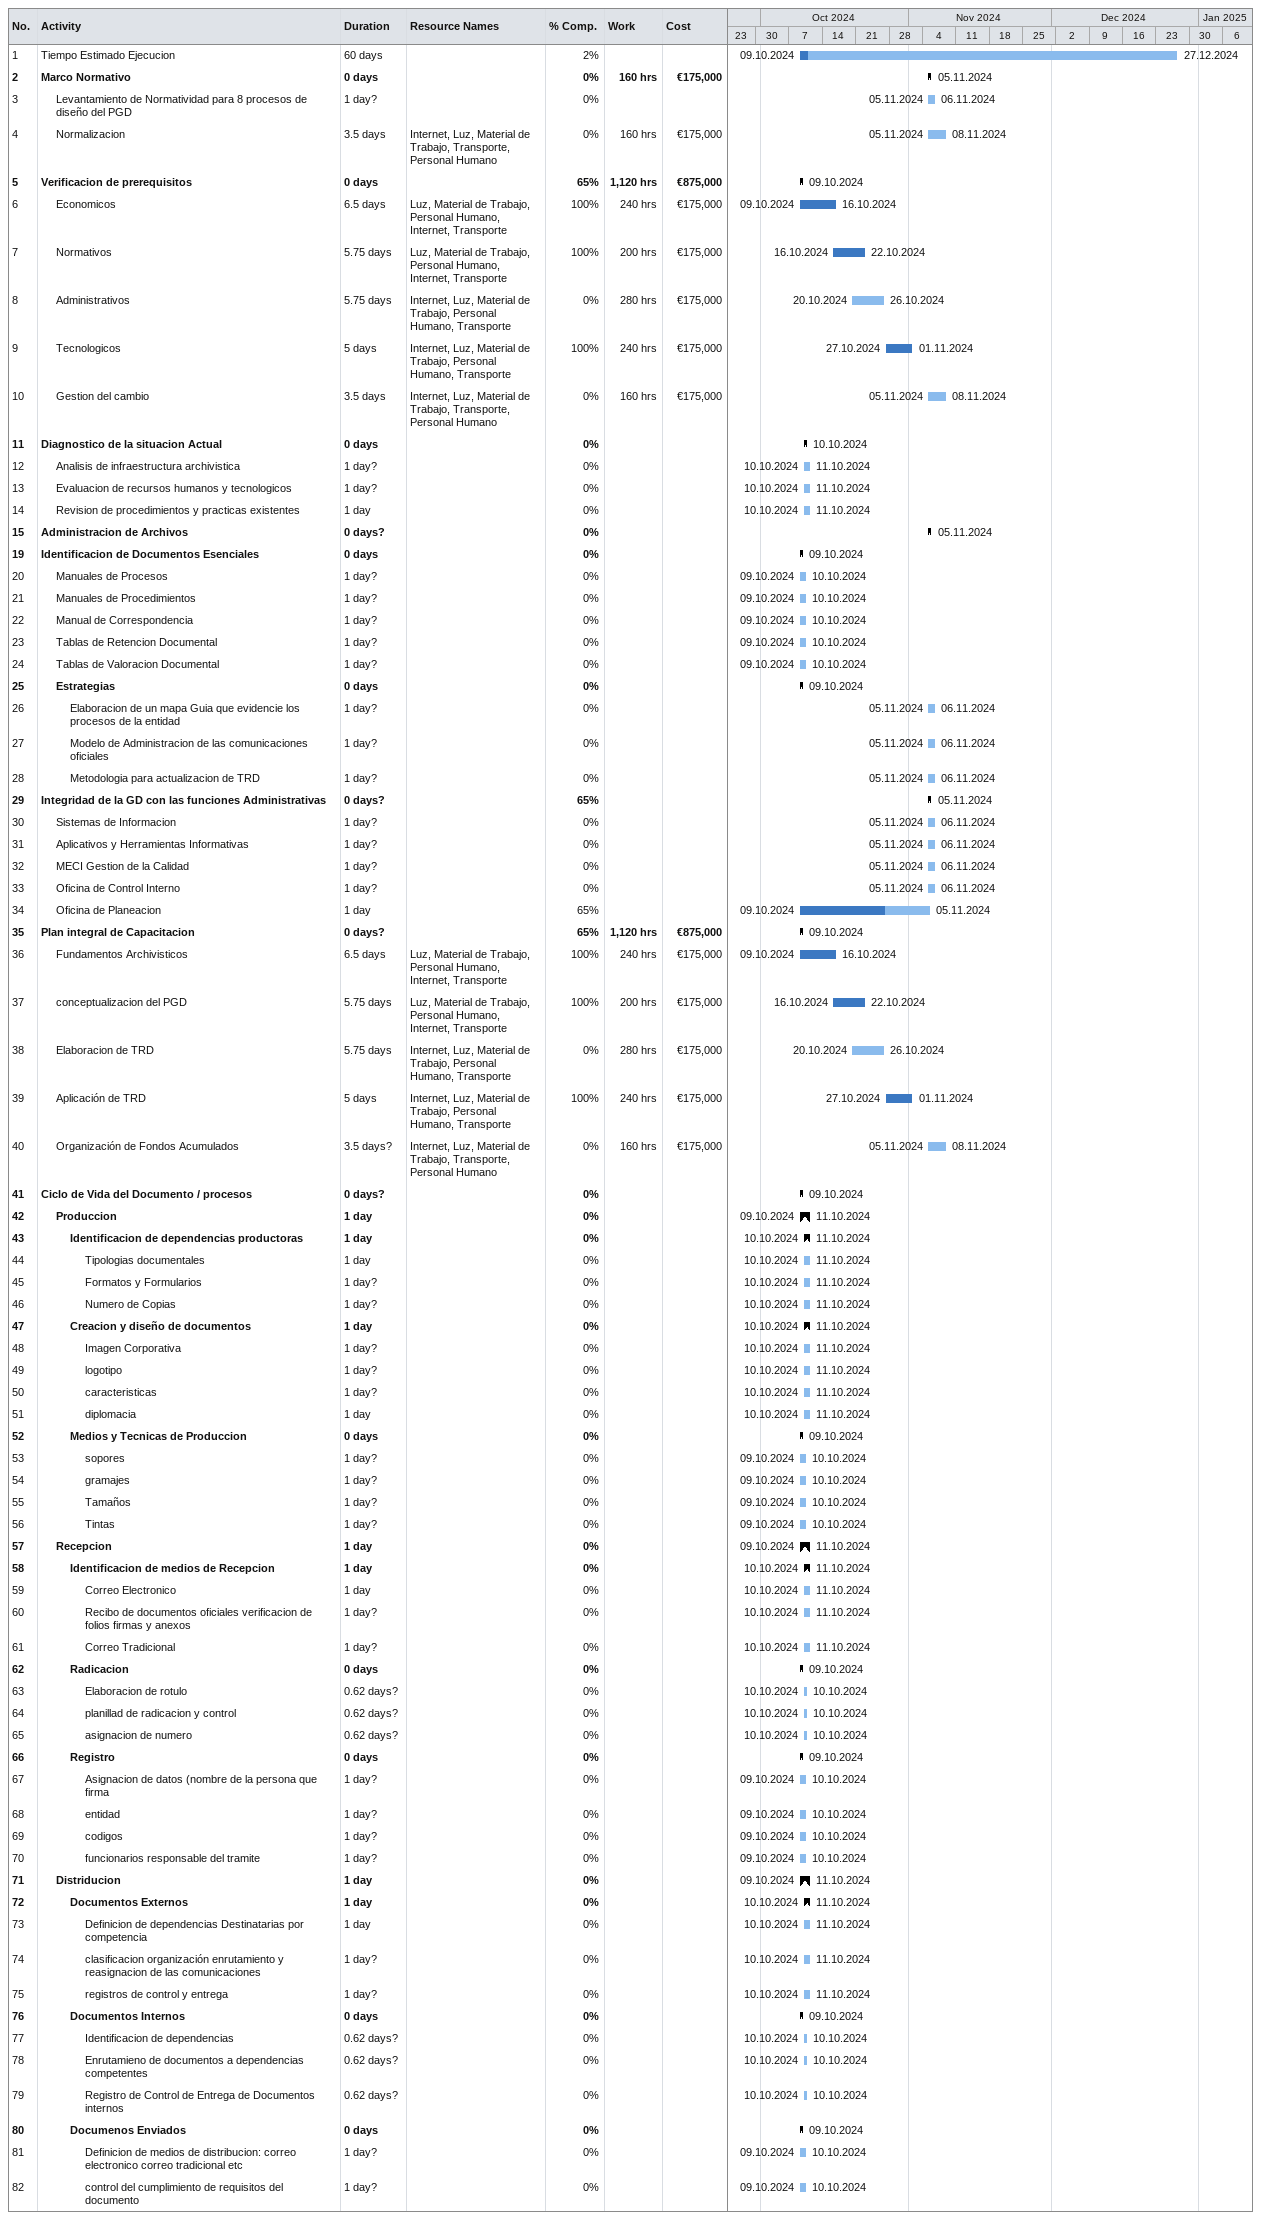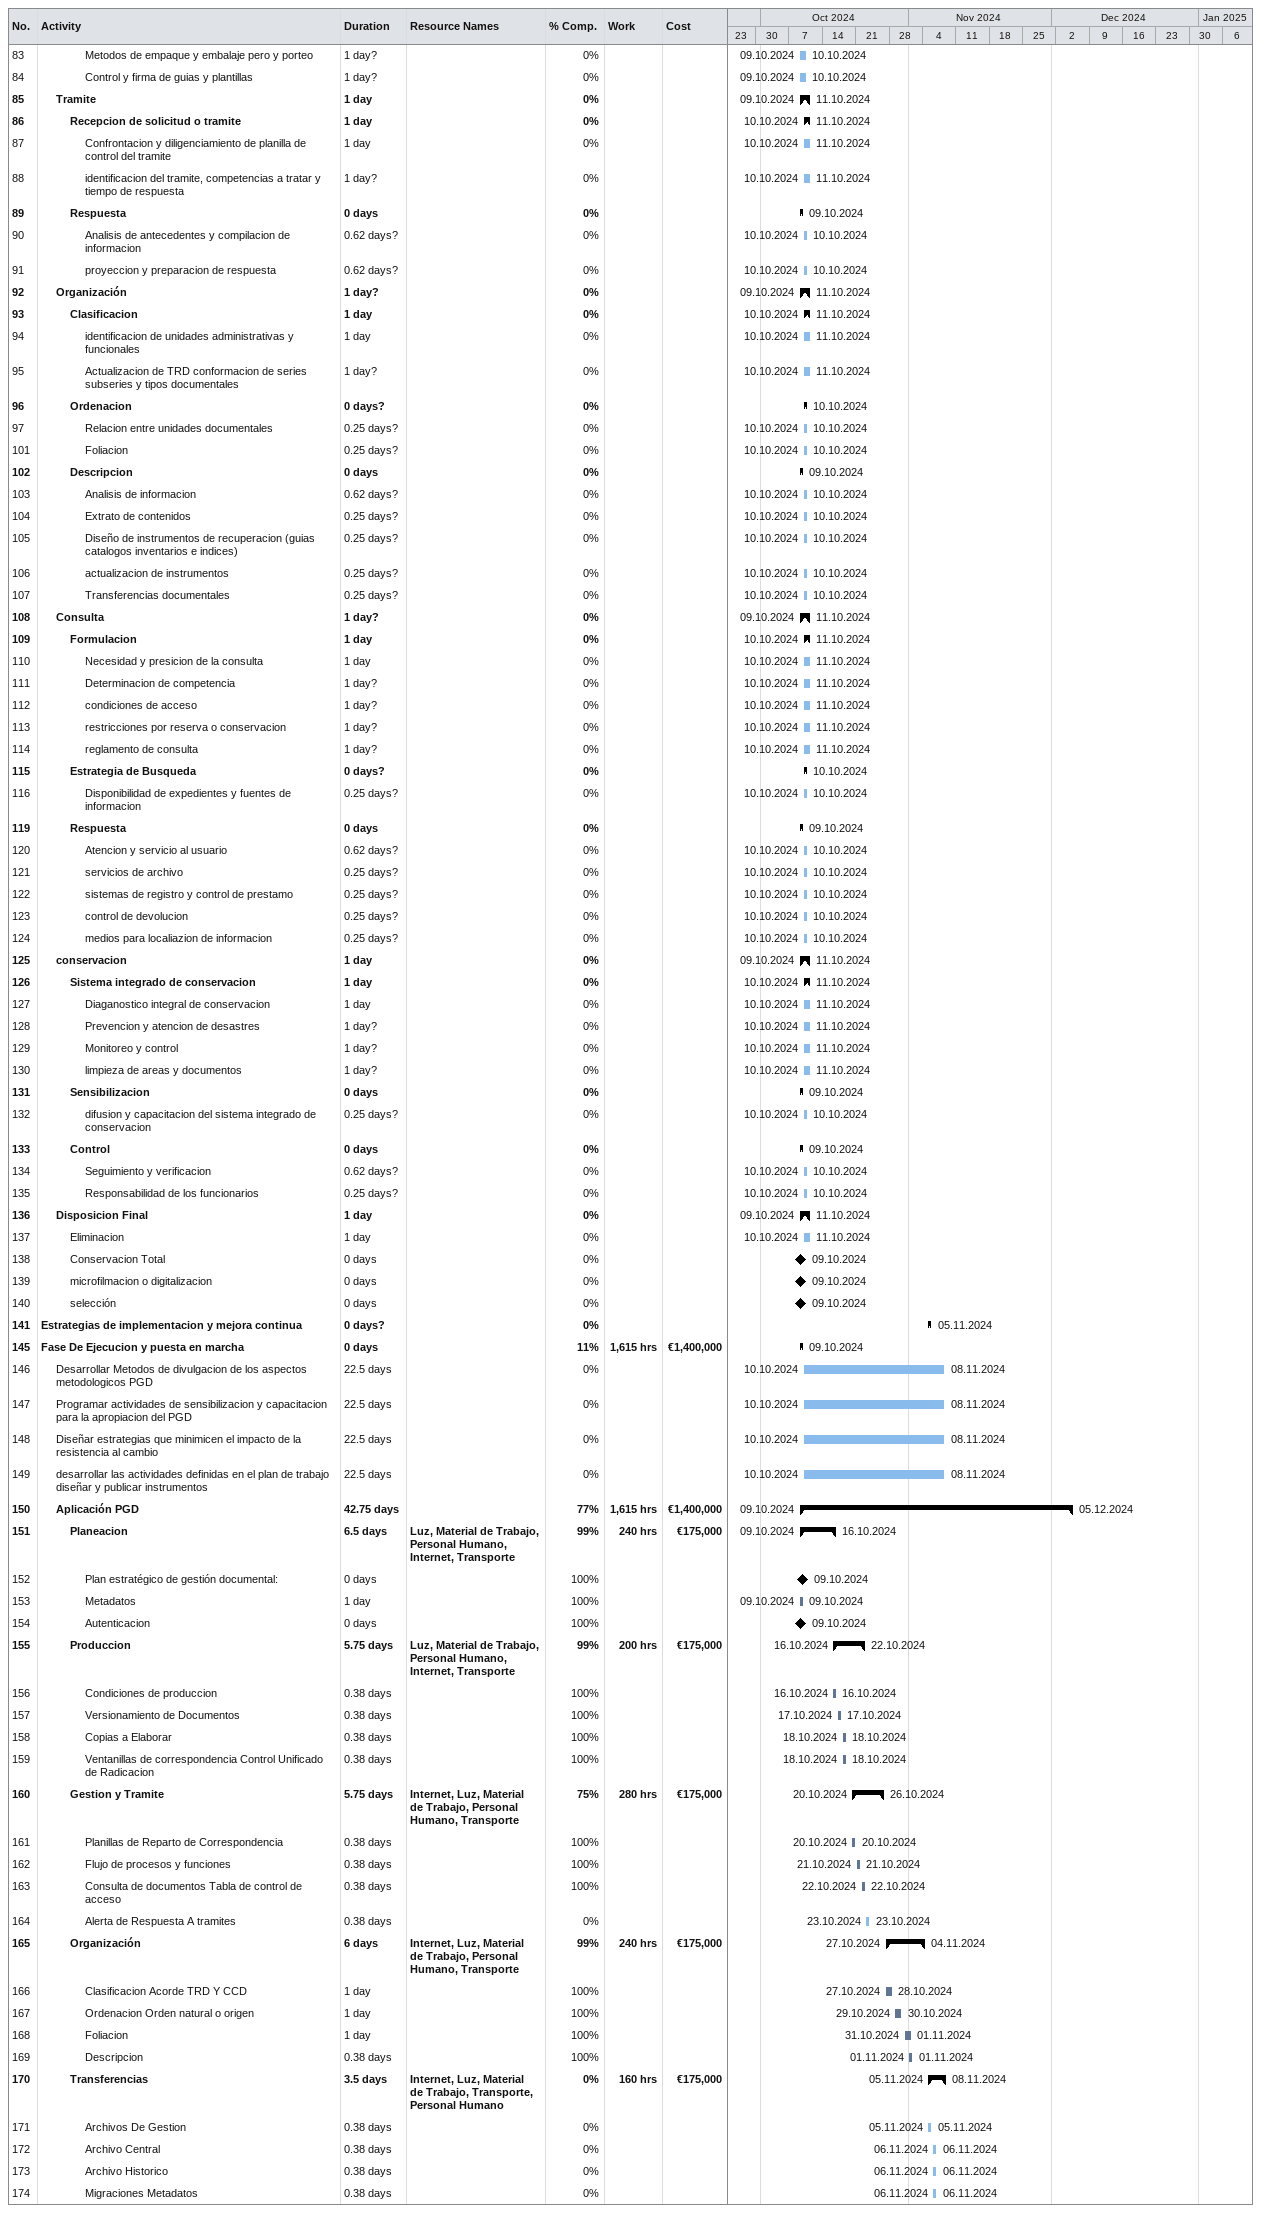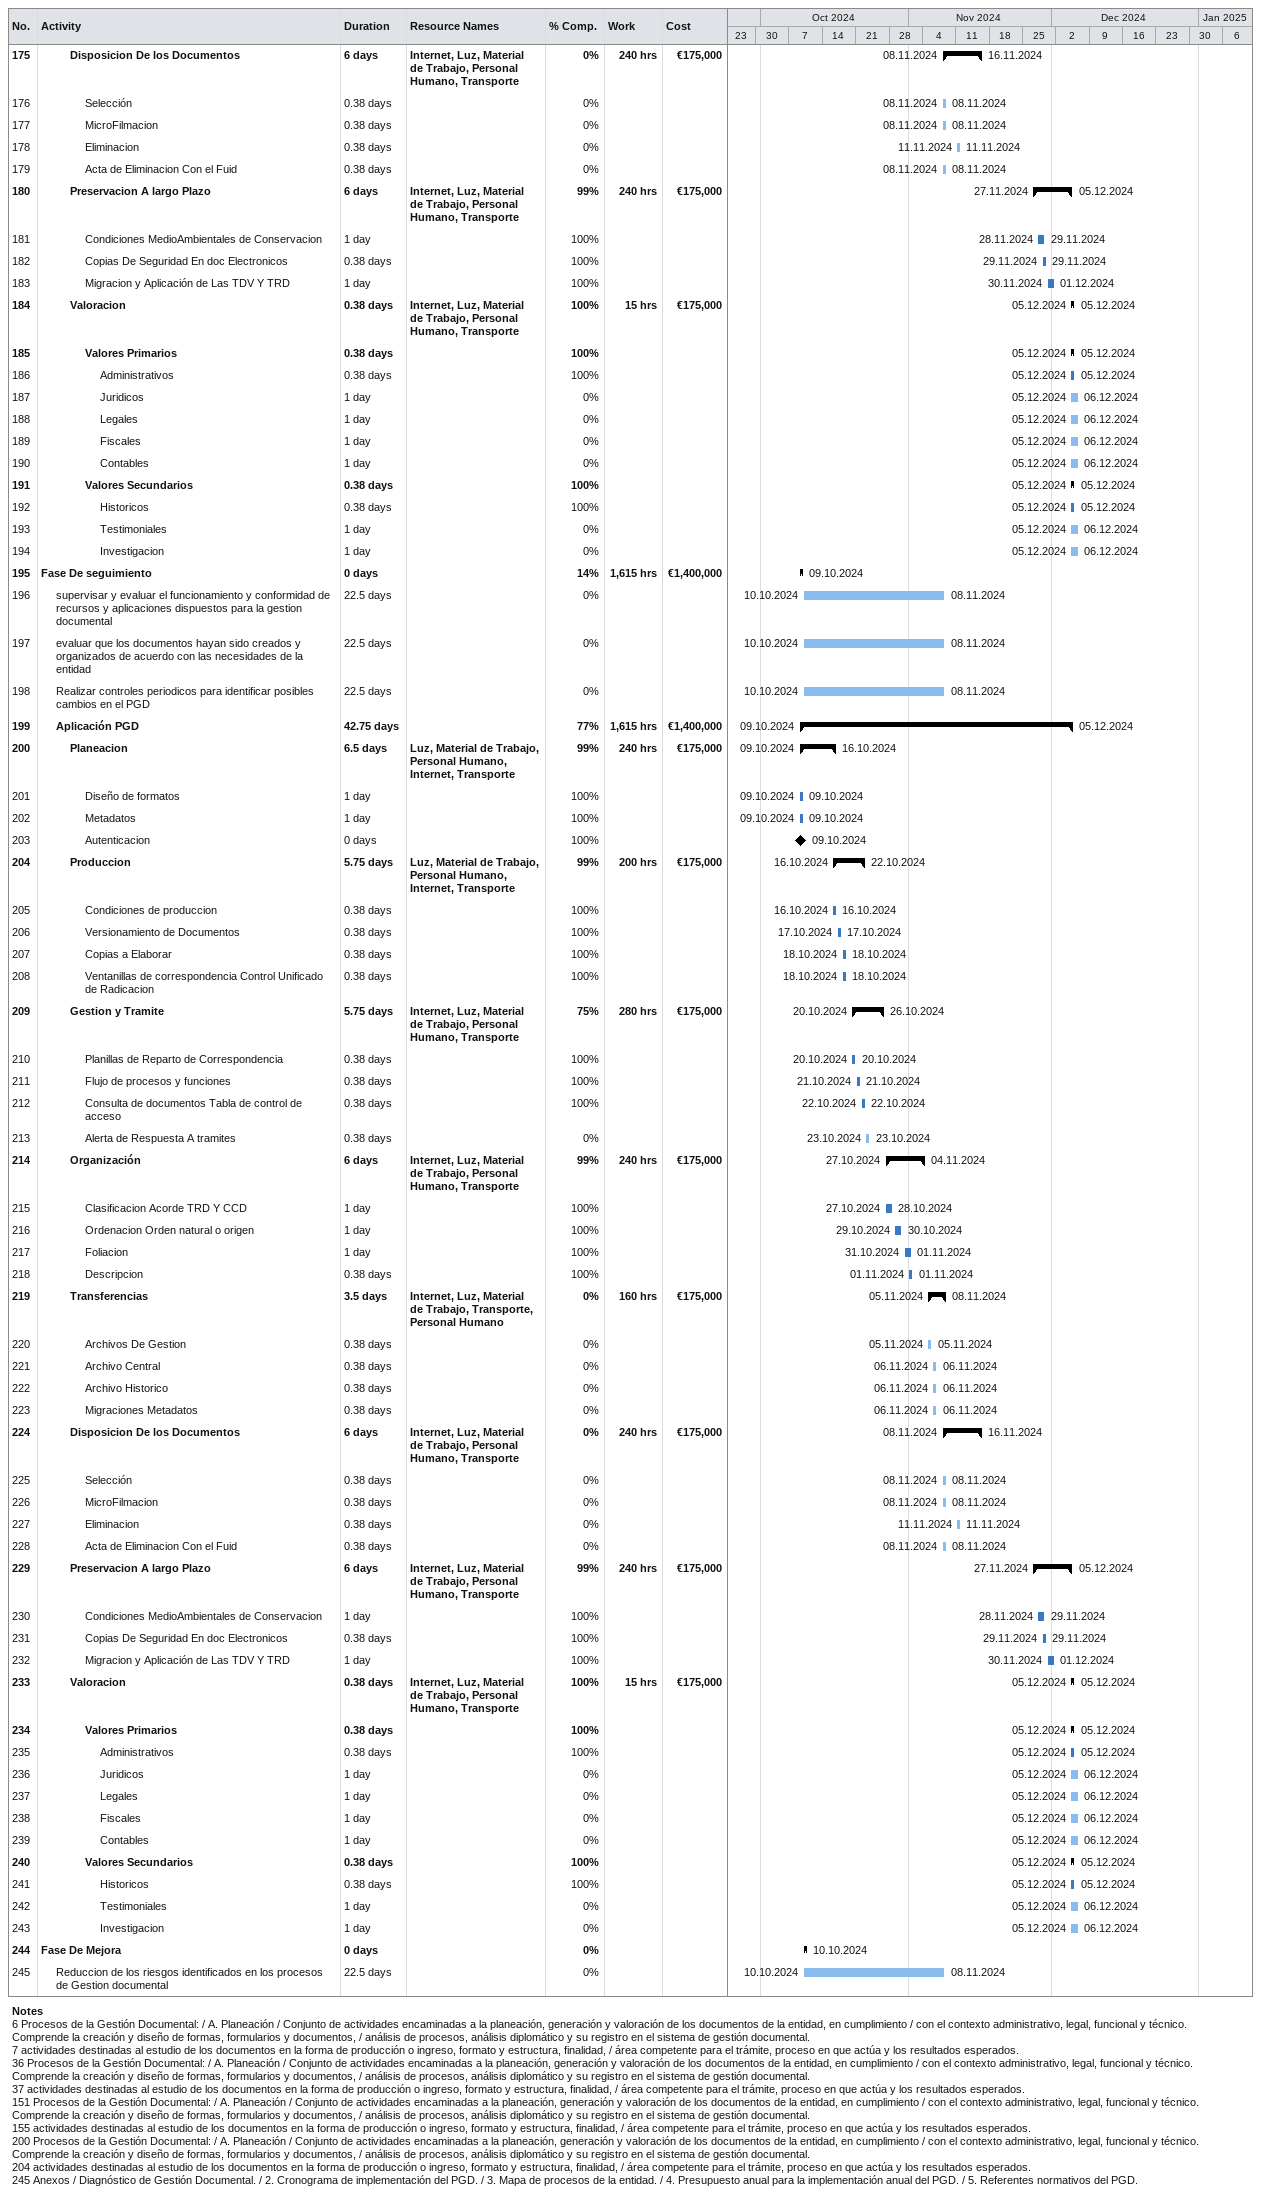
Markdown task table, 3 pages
| ID | Level | Task | Duration | Start | Finish | Resources | % complete | Work (h) | Cost (€) |
|---|---|---|---|---|---|---|---|---|---|
| 1 | 1 | Tiempo Estimado Ejecucion | 60d | 2024-10-09 | 2024-12-27 |  | 2 |  |  |
| 2 | 1 | **Marco Normativo** | 0d | 2024-11-05 | 2024-11-05 |  | 0 | 160 | 175000 |
| 3 | 2 | Levantamiento de Normatividad para 8 procesos de diseño del PGD | 1d? | 2024-11-05 | 2024-11-06 |  | 0 |  |  |
| 4 | 2 | Normalizacion | 3.5d | 2024-11-05 | 2024-11-08 | Internet, Luz, Material de Trabajo, Transporte, Personal Humano | 0 | 160 | 175000 |
| 5 | 1 | **Verificacion de prerequisitos** | 0d | 2024-10-09 | 2024-10-09 |  | 65 | 1120 | 875000 |
| 6 | 2 | Economicos | 6.5d | 2024-10-09 | 2024-10-16 | Luz, Material de Trabajo, Personal Humano, Internet, Transporte | 100 | 240 | 175000 |
| 7 | 2 | Normativos | 5.75d | 2024-10-16 | 2024-10-22 | Luz, Material de Trabajo, Personal Humano, Internet, Transporte | 100 | 200 | 175000 |
| 8 | 2 | Administrativos | 5.75d | 2024-10-20 | 2024-10-26 | Internet, Luz, Material de Trabajo, Personal Humano, Transporte | 0 | 280 | 175000 |
| 9 | 2 | Tecnologicos | 5d | 2024-10-27 | 2024-11-01 | Internet, Luz, Material de Trabajo, Personal Humano, Transporte | 100 | 240 | 175000 |
| 10 | 2 | Gestion del cambio | 3.5d | 2024-11-05 | 2024-11-08 | Internet, Luz, Material de Trabajo, Transporte, Personal Humano | 0 | 160 | 175000 |
| 11 | 1 | **Diagnostico de la situacion Actual** | 0d | 2024-10-10 | 2024-10-10 |  | 0 |  |  |
| 12 | 2 | Analisis de infraestructura archivistica | 1d? | 2024-10-10 | 2024-10-11 |  | 0 |  |  |
| 13 | 2 | Evaluacion de recursos humanos y tecnologicos | 1d? | 2024-10-10 | 2024-10-11 |  | 0 |  |  |
| 14 | 2 | Revision de procedimientos y practicas existentes | 1d | 2024-10-10 | 2024-10-11 |  | 0 |  |  |
| 15 | 1 | **Administracion de Archivos** | 0d? | 2024-11-05 | 2024-11-05 |  | 0 |  |  |
| 19 | 1 | **Identificacion de Documentos Esenciales** | 0d | 2024-10-09 | 2024-10-09 |  | 0 |  |  |
| 20 | 2 | Manuales de Procesos | 1d? | 2024-10-09 | 2024-10-10 |  | 0 |  |  |
| 21 | 2 | Manuales de Procedimientos | 1d? | 2024-10-09 | 2024-10-10 |  | 0 |  |  |
| 22 | 2 | Manual de Correspondencia | 1d? | 2024-10-09 | 2024-10-10 |  | 0 |  |  |
| 23 | 2 | Tablas de Retencion Documental | 1d? | 2024-10-09 | 2024-10-10 |  | 0 |  |  |
| 24 | 2 | Tablas de Valoracion Documental | 1d? | 2024-10-09 | 2024-10-10 |  | 0 |  |  |
| 25 | 2 | **Estrategias** | 0d | 2024-10-09 | 2024-10-09 |  | 0 |  |  |
| 26 | 3 | Elaboracion de un mapa Guia que evidencie los procesos de la entidad | 1d? | 2024-11-05 | 2024-11-06 |  | 0 |  |  |
| 27 | 3 | Modelo de Administracion de las comunicaciones oficiales | 1d? | 2024-11-05 | 2024-11-06 |  | 0 |  |  |
| 28 | 3 | Metodologia para actualizacion de TRD | 1d? | 2024-11-05 | 2024-11-06 |  | 0 |  |  |
| 29 | 1 | **Integridad de la GD con las funciones Administrativas** | 0d? | 2024-11-05 | 2024-11-05 |  | 65 |  |  |
| 30 | 2 | Sistemas de Informacion | 1d? | 2024-11-05 | 2024-11-06 |  | 0 |  |  |
| 31 | 2 | Aplicativos y Herramientas Informativas | 1d? | 2024-11-05 | 2024-11-06 |  | 0 |  |  |
| 32 | 2 | MECI Gestion de la Calidad | 1d? | 2024-11-05 | 2024-11-06 |  | 0 |  |  |
| 33 | 2 | Oficina de Control Interno | 1d? | 2024-11-05 | 2024-11-06 |  | 0 |  |  |
| 34 | 2 | Oficina de Planeacion | 1d | 2024-10-09 | 2024-11-05 |  | 65 |  |  |
| 35 | 1 | **Plan integral de Capacitacion** | 0d? | 2024-10-09 | 2024-10-09 |  | 65 | 1120 | 875000 |
| 36 | 2 | Fundamentos Archivisticos | 6.5d | 2024-10-09 | 2024-10-16 | Luz, Material de Trabajo, Personal Humano, Internet, Transporte | 100 | 240 | 175000 |
| 37 | 2 | conceptualizacion del PGD | 5.75d | 2024-10-16 | 2024-10-22 | Luz, Material de Trabajo, Personal Humano, Internet, Transporte | 100 | 200 | 175000 |
| 38 | 2 | Elaboracion de TRD | 5.75d | 2024-10-20 | 2024-10-26 | Internet, Luz, Material de Trabajo, Personal Humano, Transporte | 0 | 280 | 175000 |
| 39 | 2 | Aplicación de TRD | 5d | 2024-10-27 | 2024-11-01 | Internet, Luz, Material de Trabajo, Personal Humano, Transporte | 100 | 240 | 175000 |
| 40 | 2 | Organización de Fondos Acumulados | 3.5d? | 2024-11-05 | 2024-11-08 | Internet, Luz, Material de Trabajo, Transporte, Personal Humano | 0 | 160 | 175000 |
| 41 | 1 | **Ciclo de Vida del Documento / procesos** | 0d? | 2024-10-09 | 2024-10-09 |  | 0 |  |  |
| 42 | 2 | **Produccion** | 1d | 2024-10-09 | 2024-10-11 |  | 0 |  |  |
| 43 | 3 | **Identificacion de dependencias productoras** | 1d | 2024-10-10 | 2024-10-11 |  | 0 |  |  |
| 44 | 4 | Tipologias documentales | 1d | 2024-10-10 | 2024-10-11 |  | 0 |  |  |
| 45 | 4 | Formatos y Formularios | 1d? | 2024-10-10 | 2024-10-11 |  | 0 |  |  |
| 46 | 4 | Numero de Copias | 1d? | 2024-10-10 | 2024-10-11 |  | 0 |  |  |
| 47 | 3 | **Creacion y diseño de documentos** | 1d | 2024-10-10 | 2024-10-11 |  | 0 |  |  |
| 48 | 4 | Imagen Corporativa | 1d? | 2024-10-10 | 2024-10-11 |  | 0 |  |  |
| 49 | 4 | logotipo | 1d? | 2024-10-10 | 2024-10-11 |  | 0 |  |  |
| 50 | 4 | caracteristicas | 1d? | 2024-10-10 | 2024-10-11 |  | 0 |  |  |
| 51 | 4 | diplomacia | 1d | 2024-10-10 | 2024-10-11 |  | 0 |  |  |
| 52 | 3 | **Medios y Tecnicas de Produccion** | 0d | 2024-10-09 | 2024-10-09 |  | 0 |  |  |
| 53 | 4 | sopores | 1d? | 2024-10-09 | 2024-10-10 |  | 0 |  |  |
| 54 | 4 | gramajes | 1d? | 2024-10-09 | 2024-10-10 |  | 0 |  |  |
| 55 | 4 | Tamaños | 1d? | 2024-10-09 | 2024-10-10 |  | 0 |  |  |
| 56 | 4 | Tintas | 1d? | 2024-10-09 | 2024-10-10 |  | 0 |  |  |
| 57 | 2 | **Recepcion** | 1d | 2024-10-09 | 2024-10-11 |  | 0 |  |  |
| 58 | 3 | **Identificacion de medios de Recepcion** | 1d | 2024-10-10 | 2024-10-11 |  | 0 |  |  |
| 59 | 4 | Correo Electronico | 1d | 2024-10-10 | 2024-10-11 |  | 0 |  |  |
| 60 | 4 | Recibo de documentos oficiales verificacion de folios firmas y anexos | 1d? | 2024-10-10 | 2024-10-11 |  | 0 |  |  |
| 61 | 4 | Correo Tradicional | 1d? | 2024-10-10 | 2024-10-11 |  | 0 |  |  |
| 62 | 3 | **Radicacion** | 0d | 2024-10-09 | 2024-10-09 |  | 0 |  |  |
| 63 | 4 | Elaboracion de rotulo | 0.62d? | 2024-10-10 | 2024-10-10 |  | 0 |  |  |
| 64 | 4 | planillad de radicacion y control | 0.62d? | 2024-10-10 | 2024-10-10 |  | 0 |  |  |
| 65 | 4 | asignacion de numero | 0.62d? | 2024-10-10 | 2024-10-10 |  | 0 |  |  |
| 66 | 3 | **Registro** | 0d | 2024-10-09 | 2024-10-09 |  | 0 |  |  |
| 67 | 4 | Asignacion de datos (nombre de la persona que firma | 1d? | 2024-10-09 | 2024-10-10 |  | 0 |  |  |
| 68 | 4 | entidad | 1d? | 2024-10-09 | 2024-10-10 |  | 0 |  |  |
| 69 | 4 | codigos | 1d? | 2024-10-09 | 2024-10-10 |  | 0 |  |  |
| 70 | 4 | funcionarios responsable del tramite | 1d? | 2024-10-09 | 2024-10-10 |  | 0 |  |  |
| 71 | 2 | **Distriducion** | 1d | 2024-10-09 | 2024-10-11 |  | 0 |  |  |
| 72 | 3 | **Documentos Externos** | 1d | 2024-10-10 | 2024-10-11 |  | 0 |  |  |
| 73 | 4 | Definicion de dependencias Destinatarias por competencia | 1d | 2024-10-10 | 2024-10-11 |  | 0 |  |  |
| 74 | 4 | clasificacion organización enrutamiento y reasignacion de las comunicaciones | 1d? | 2024-10-10 | 2024-10-11 |  | 0 |  |  |
| 75 | 4 | registros de control y entrega | 1d? | 2024-10-10 | 2024-10-11 |  | 0 |  |  |
| 76 | 3 | **Documentos Internos** | 0d | 2024-10-09 | 2024-10-09 |  | 0 |  |  |
| 77 | 4 | Identificacion de dependencias | 0.62d? | 2024-10-10 | 2024-10-10 |  | 0 |  |  |
| 78 | 4 | Enrutamieno de documentos a dependencias competentes | 0.62d? | 2024-10-10 | 2024-10-10 |  | 0 |  |  |
| 79 | 4 | Registro de Control de Entrega de Documentos internos | 0.62d? | 2024-10-10 | 2024-10-10 |  | 0 |  |  |
| 80 | 3 | **Documenos Enviados** | 0d | 2024-10-09 | 2024-10-09 |  | 0 |  |  |
| 81 | 4 | Definicion de medios de distribucion: correo electronico correo tradicional etc | 1d? | 2024-10-09 | 2024-10-10 |  | 0 |  |  |
| 82 | 4 | control del cumplimiento de requisitos del documento | 1d? | 2024-10-09 | 2024-10-10 |  | 0 |  |  |
| 83 | 4 | Metodos de empaque y embalaje pero y porteo | 1d? | 2024-10-09 | 2024-10-10 |  | 0 |  |  |
| 84 | 4 | Control y firma de guias y plantillas | 1d? | 2024-10-09 | 2024-10-10 |  | 0 |  |  |
| 85 | 2 | **Tramite** | 1d | 2024-10-09 | 2024-10-11 |  | 0 |  |  |
| 86 | 3 | **Recepcion de solicitud o tramite** | 1d | 2024-10-10 | 2024-10-11 |  | 0 |  |  |
| 87 | 4 | Confrontacion y diligenciamiento de planilla de control del tramite | 1d | 2024-10-10 | 2024-10-11 |  | 0 |  |  |
| 88 | 4 | identificacion del tramite, competencias a tratar y tiempo de respuesta | 1d? | 2024-10-10 | 2024-10-11 |  | 0 |  |  |
| 89 | 3 | **Respuesta** | 0d | 2024-10-09 | 2024-10-09 |  | 0 |  |  |
| 90 | 4 | Analisis de antecedentes y compilacion de informacion | 0.62d? | 2024-10-10 | 2024-10-10 |  | 0 |  |  |
| 91 | 4 | proyeccion y preparacion de respuesta | 0.62d? | 2024-10-10 | 2024-10-10 |  | 0 |  |  |
| 92 | 2 | **Organización** | 1d? | 2024-10-09 | 2024-10-11 |  | 0 |  |  |
| 93 | 3 | **Clasificacion** | 1d | 2024-10-10 | 2024-10-11 |  | 0 |  |  |
| 94 | 4 | identificacion de unidades administrativas y funcionales | 1d | 2024-10-10 | 2024-10-11 |  | 0 |  |  |
| 95 | 4 | Actualizacion de TRD conformacion de series subseries y tipos documentales | 1d? | 2024-10-10 | 2024-10-11 |  | 0 |  |  |
| 96 | 3 | **Ordenacion** | 0d? | 2024-10-10 | 2024-10-10 |  | 0 |  |  |
| 97 | 4 | Relacion entre unidades documentales | 0.25d? | 2024-10-10 | 2024-10-10 |  | 0 |  |  |
| 101 | 4 | Foliacion | 0.25d? | 2024-10-10 | 2024-10-10 |  | 0 |  |  |
| 102 | 3 | **Descripcion** | 0d | 2024-10-09 | 2024-10-09 |  | 0 |  |  |
| 103 | 4 | Analisis de informacion | 0.62d? | 2024-10-10 | 2024-10-10 |  | 0 |  |  |
| 104 | 4 | Extrato de contenidos | 0.25d? | 2024-10-10 | 2024-10-10 |  | 0 |  |  |
| 105 | 4 | Diseño de instrumentos de recuperacion (guias catalogos inventarios e indices) | 0.25d? | 2024-10-10 | 2024-10-10 |  | 0 |  |  |
| 106 | 4 | actualizacion de instrumentos | 0.25d? | 2024-10-10 | 2024-10-10 |  | 0 |  |  |
| 107 | 4 | Transferencias documentales | 0.25d? | 2024-10-10 | 2024-10-10 |  | 0 |  |  |
| 108 | 2 | **Consulta** | 1d? | 2024-10-09 | 2024-10-11 |  | 0 |  |  |
| 109 | 3 | **Formulacion** | 1d | 2024-10-10 | 2024-10-11 |  | 0 |  |  |
| 110 | 4 | Necesidad y presicion de la consulta | 1d | 2024-10-10 | 2024-10-11 |  | 0 |  |  |
| 111 | 4 | Determinacion de competencia | 1d? | 2024-10-10 | 2024-10-11 |  | 0 |  |  |
| 112 | 4 | condiciones de acceso | 1d? | 2024-10-10 | 2024-10-11 |  | 0 |  |  |
| 113 | 4 | restricciones por reserva o conservacion | 1d? | 2024-10-10 | 2024-10-11 |  | 0 |  |  |
| 114 | 4 | reglamento de consulta | 1d? | 2024-10-10 | 2024-10-11 |  | 0 |  |  |
| 115 | 3 | **Estrategia de Busqueda** | 0d? | 2024-10-10 | 2024-10-10 |  | 0 |  |  |
| 116 | 4 | Disponibilidad de expedientes y fuentes de informacion | 0.25d? | 2024-10-10 | 2024-10-10 |  | 0 |  |  |
| 119 | 3 | **Respuesta** | 0d | 2024-10-09 | 2024-10-09 |  | 0 |  |  |
| 120 | 4 | Atencion y servicio al usuario | 0.62d? | 2024-10-10 | 2024-10-10 |  | 0 |  |  |
| 121 | 4 | servicios de archivo | 0.25d? | 2024-10-10 | 2024-10-10 |  | 0 |  |  |
| 122 | 4 | sistemas de registro y control de prestamo | 0.25d? | 2024-10-10 | 2024-10-10 |  | 0 |  |  |
| 123 | 4 | control de devolucion | 0.25d? | 2024-10-10 | 2024-10-10 |  | 0 |  |  |
| 124 | 4 | medios para localiazion de informacion | 0.25d? | 2024-10-10 | 2024-10-10 |  | 0 |  |  |
| 125 | 2 | **conservacion** | 1d | 2024-10-09 | 2024-10-11 |  | 0 |  |  |
| 126 | 3 | **Sistema integrado de conservacion** | 1d | 2024-10-10 | 2024-10-11 |  | 0 |  |  |
| 127 | 4 | Diaganostico integral de conservacion | 1d | 2024-10-10 | 2024-10-11 |  | 0 |  |  |
| 128 | 4 | Prevencion y atencion de desastres | 1d? | 2024-10-10 | 2024-10-11 |  | 0 |  |  |
| 129 | 4 | Monitoreo y control | 1d? | 2024-10-10 | 2024-10-11 |  | 0 |  |  |
| 130 | 4 | limpieza de areas y documentos | 1d? | 2024-10-10 | 2024-10-11 |  | 0 |  |  |
| 131 | 3 | **Sensibilizacion** | 0d | 2024-10-09 | 2024-10-09 |  | 0 |  |  |
| 132 | 4 | difusion y capacitacion del sistema integrado de conservacion | 0.25d? | 2024-10-10 | 2024-10-10 |  | 0 |  |  |
| 133 | 3 | **Control** | 0d | 2024-10-09 | 2024-10-09 |  | 0 |  |  |
| 134 | 4 | Seguimiento y verificacion | 0.62d? | 2024-10-10 | 2024-10-10 |  | 0 |  |  |
| 135 | 4 | Responsabilidad de los funcionarios | 0.25d? | 2024-10-10 | 2024-10-10 |  | 0 |  |  |
| 136 | 2 | **Disposicion Final** | 1d | 2024-10-09 | 2024-10-11 |  | 0 |  |  |
| 137 | 3 | Eliminacion | 1d | 2024-10-10 | 2024-10-11 |  | 0 |  |  |
| 138 | 3 | Conservacion Total | 0d | 2024-10-09 | 2024-10-09 |  | 0 |  |  |
| 139 | 3 | microfilmacion o digitalizacion | 0d | 2024-10-09 | 2024-10-09 |  | 0 |  |  |
| 140 | 3 | selección | 0d | 2024-10-09 | 2024-10-09 |  | 0 |  |  |
| 141 | 1 | **Estrategias de implementacion y mejora continua** | 0d? | 2024-11-05 | 2024-11-05 |  | 0 |  |  |
| 145 | 1 | **Fase De Ejecucion y puesta en marcha** | 0d | 2024-10-09 | 2024-10-09 |  | 11 | 1615 | 1400000 |
| 146 | 2 | Desarrollar Metodos de divulgacion de los aspectos metodologicos PGD | 22.5d | 2024-10-10 | 2024-11-08 |  | 0 |  |  |
| 147 | 2 | Programar actividades de sensibilizacion y capacitacion para la apropiacion del PGD | 22.5d | 2024-10-10 | 2024-11-08 |  | 0 |  |  |
| 148 | 2 | Diseñar estrategias que minimicen el impacto de la resistencia al cambio | 22.5d | 2024-10-10 | 2024-11-08 |  | 0 |  |  |
| 149 | 2 | desarrollar las actividades definidas en el plan de trabajo diseñar y publicar instrumentos | 22.5d | 2024-10-10 | 2024-11-08 |  | 0 |  |  |
| 150 | 2 | **Aplicación PGD** | 42.75d | 2024-10-09 | 2024-12-05 |  | 77 | 1615 | 1400000 |
| 151 | 3 | **Planeacion** | 6.5d | 2024-10-09 | 2024-10-16 | Luz, Material de Trabajo, Personal Humano, Internet, Transporte | 99 | 240 | 175000 |
| 152 | 4 | Plan estratégico de gestión documental: | 0d | 2024-10-09 | 2024-10-09 |  | 100 |  |  |
| 153 | 4 | Metadatos | 1d | 2024-10-09 | 2024-10-09 |  | 100 |  |  |
| 154 | 4 | Autenticacion | 0d | 2024-10-09 | 2024-10-09 |  | 100 |  |  |
| 155 | 3 | **Produccion** | 5.75d | 2024-10-16 | 2024-10-22 | Luz, Material de Trabajo, Personal Humano, Internet, Transporte | 99 | 200 | 175000 |
| 156 | 4 | Condiciones de produccion | 0.38d | 2024-10-16 | 2024-10-16 |  | 100 |  |  |
| 157 | 4 | Versionamiento de Documentos | 0.38d | 2024-10-17 | 2024-10-17 |  | 100 |  |  |
| 158 | 4 | Copias a Elaborar | 0.38d | 2024-10-18 | 2024-10-18 |  | 100 |  |  |
| 159 | 4 | Ventanillas de correspondencia Control Unificado de Radicacion | 0.38d | 2024-10-18 | 2024-10-18 |  | 100 |  |  |
| 160 | 3 | **Gestion y Tramite** | 5.75d | 2024-10-20 | 2024-10-26 | Internet, Luz, Material de Trabajo, Personal Humano, Transporte | 75 | 280 | 175000 |
| 161 | 4 | Planillas de Reparto de Correspondencia | 0.38d | 2024-10-20 | 2024-10-20 |  | 100 |  |  |
| 162 | 4 | Flujo de procesos y funciones | 0.38d | 2024-10-21 | 2024-10-21 |  | 100 |  |  |
| 163 | 4 | Consulta de documentos Tabla de control de acceso | 0.38d | 2024-10-22 | 2024-10-22 |  | 100 |  |  |
| 164 | 4 | Alerta de Respuesta A tramites | 0.38d | 2024-10-23 | 2024-10-23 |  | 0 |  |  |
| 165 | 3 | **Organización** | 6d | 2024-10-27 | 2024-11-04 | Internet, Luz, Material de Trabajo, Personal Humano, Transporte | 99 | 240 | 175000 |
| 166 | 4 | Clasificacion Acorde TRD Y CCD | 1d | 2024-10-27 | 2024-10-28 |  | 100 |  |  |
| 167 | 4 | Ordenacion Orden natural o origen | 1d | 2024-10-29 | 2024-10-30 |  | 100 |  |  |
| 168 | 4 | Foliacion | 1d | 2024-10-31 | 2024-11-01 |  | 100 |  |  |
| 169 | 4 | Descripcion | 0.38d | 2024-11-01 | 2024-11-01 |  | 100 |  |  |
| 170 | 3 | **Transferencias** | 3.5d | 2024-11-05 | 2024-11-08 | Internet, Luz, Material de Trabajo, Transporte, Personal Humano | 0 | 160 | 175000 |
| 171 | 4 | Archivos De Gestion | 0.38d | 2024-11-05 | 2024-11-05 |  | 0 |  |  |
| 172 | 4 | Archivo Central | 0.38d | 2024-11-06 | 2024-11-06 |  | 0 |  |  |
| 173 | 4 | Archivo Historico | 0.38d | 2024-11-06 | 2024-11-06 |  | 0 |  |  |
| 174 | 4 | Migraciones Metadatos | 0.38d | 2024-11-06 | 2024-11-06 |  | 0 |  |  |
| 175 | 3 | **Disposicion De los Documentos** | 6d | 2024-11-08 | 2024-11-16 | Internet, Luz, Material de Trabajo, Personal Humano, Transporte | 0 | 240 | 175000 |
| 176 | 4 | Selección | 0.38d | 2024-11-08 | 2024-11-08 |  | 0 |  |  |
| 177 | 4 | MicroFilmacion | 0.38d | 2024-11-08 | 2024-11-08 |  | 0 |  |  |
| 178 | 4 | Eliminacion | 0.38d | 2024-11-11 | 2024-11-11 |  | 0 |  |  |
| 179 | 4 | Acta de Eliminacion Con el Fuid | 0.38d | 2024-11-08 | 2024-11-08 |  | 0 |  |  |
| 180 | 3 | **Preservacion A largo Plazo** | 6d | 2024-11-27 | 2024-12-05 | Internet, Luz, Material de Trabajo, Personal Humano, Transporte | 99 | 240 | 175000 |
| 181 | 4 | Condiciones MedioAmbientales de Conservacion | 1d | 2024-11-28 | 2024-11-29 |  | 100 |  |  |
| 182 | 4 | Copias De Seguridad En doc Electronicos | 0.38d | 2024-11-29 | 2024-11-29 |  | 100 |  |  |
| 183 | 4 | Migracion y Aplicación de Las TDV Y TRD | 1d | 2024-11-30 | 2024-12-01 |  | 100 |  |  |
| 184 | 3 | **Valoracion** | 0.38d | 2024-12-05 | 2024-12-05 | Internet, Luz, Material de Trabajo, Personal Humano, Transporte | 100 | 15 | 175000 |
| 185 | 4 | **Valores Primarios** | 0.38d | 2024-12-05 | 2024-12-05 |  | 100 |  |  |
| 186 | 5 | Administrativos | 0.38d | 2024-12-05 | 2024-12-05 |  | 100 |  |  |
| 187 | 5 | Juridicos | 1d | 2024-12-05 | 2024-12-06 |  | 0 |  |  |
| 188 | 5 | Legales | 1d | 2024-12-05 | 2024-12-06 |  | 0 |  |  |
| 189 | 5 | Fiscales | 1d | 2024-12-05 | 2024-12-06 |  | 0 |  |  |
| 190 | 5 | Contables | 1d | 2024-12-05 | 2024-12-06 |  | 0 |  |  |
| 191 | 4 | **Valores Secundarios** | 0.38d | 2024-12-05 | 2024-12-05 |  | 100 |  |  |
| 192 | 5 | Historicos | 0.38d | 2024-12-05 | 2024-12-05 |  | 100 |  |  |
| 193 | 5 | Testimoniales | 1d | 2024-12-05 | 2024-12-06 |  | 0 |  |  |
| 194 | 5 | Investigacion | 1d | 2024-12-05 | 2024-12-06 |  | 0 |  |  |
| 195 | 1 | **Fase De seguimiento** | 0d | 2024-10-09 | 2024-10-09 |  | 14 | 1615 | 1400000 |
| 196 | 2 | supervisar y evaluar el funcionamiento y conformidad de recursos y aplicaciones dispuestos para la gestion documental | 22.5d | 2024-10-10 | 2024-11-08 |  | 0 |  |  |
| 197 | 2 | evaluar que los documentos hayan sido creados y organizados de acuerdo con las necesidades de la entidad | 22.5d | 2024-10-10 | 2024-11-08 |  | 0 |  |  |
| 198 | 2 | Realizar controles periodicos para identificar posibles cambios en el PGD | 22.5d | 2024-10-10 | 2024-11-08 |  | 0 |  |  |
| 199 | 2 | **Aplicación PGD** | 42.75d | 2024-10-09 | 2024-12-05 |  | 77 | 1615 | 1400000 |
| 200 | 3 | **Planeacion** | 6.5d | 2024-10-09 | 2024-10-16 | Luz, Material de Trabajo, Personal Humano, Internet, Transporte | 99 | 240 | 175000 |
| 201 | 4 | Diseño de formatos | 1d | 2024-10-09 | 2024-10-09 |  | 100 |  |  |
| 202 | 4 | Metadatos | 1d | 2024-10-09 | 2024-10-09 |  | 100 |  |  |
| 203 | 4 | Autenticacion | 0d | 2024-10-09 | 2024-10-09 |  | 100 |  |  |
| 204 | 3 | **Produccion** | 5.75d | 2024-10-16 | 2024-10-22 | Luz, Material de Trabajo, Personal Humano, Internet, Transporte | 99 | 200 | 175000 |
| 205 | 4 | Condiciones de produccion | 0.38d | 2024-10-16 | 2024-10-16 |  | 100 |  |  |
| 206 | 4 | Versionamiento de Documentos | 0.38d | 2024-10-17 | 2024-10-17 |  | 100 |  |  |
| 207 | 4 | Copias a Elaborar | 0.38d | 2024-10-18 | 2024-10-18 |  | 100 |  |  |
| 208 | 4 | Ventanillas de correspondencia Control Unificado de Radicacion | 0.38d | 2024-10-18 | 2024-10-18 |  | 100 |  |  |
| 209 | 3 | **Gestion y Tramite** | 5.75d | 2024-10-20 | 2024-10-26 | Internet, Luz, Material de Trabajo, Personal Humano, Transporte | 75 | 280 | 175000 |
| 210 | 4 | Planillas de Reparto de Correspondencia | 0.38d | 2024-10-20 | 2024-10-20 |  | 100 |  |  |
| 211 | 4 | Flujo de procesos y funciones | 0.38d | 2024-10-21 | 2024-10-21 |  | 100 |  |  |
| 212 | 4 | Consulta de documentos Tabla de control de acceso | 0.38d | 2024-10-22 | 2024-10-22 |  | 100 |  |  |
| 213 | 4 | Alerta de Respuesta A tramites | 0.38d | 2024-10-23 | 2024-10-23 |  | 0 |  |  |
| 214 | 3 | **Organización** | 6d | 2024-10-27 | 2024-11-04 | Internet, Luz, Material de Trabajo, Personal Humano, Transporte | 99 | 240 | 175000 |
| 215 | 4 | Clasificacion Acorde TRD Y CCD | 1d | 2024-10-27 | 2024-10-28 |  | 100 |  |  |
| 216 | 4 | Ordenacion Orden natural o origen | 1d | 2024-10-29 | 2024-10-30 |  | 100 |  |  |
| 217 | 4 | Foliacion | 1d | 2024-10-31 | 2024-11-01 |  | 100 |  |  |
| 218 | 4 | Descripcion | 0.38d | 2024-11-01 | 2024-11-01 |  | 100 |  |  |
| 219 | 3 | **Transferencias** | 3.5d | 2024-11-05 | 2024-11-08 | Internet, Luz, Material de Trabajo, Transporte, Personal Humano | 0 | 160 | 175000 |
| 220 | 4 | Archivos De Gestion | 0.38d | 2024-11-05 | 2024-11-05 |  | 0 |  |  |
| 221 | 4 | Archivo Central | 0.38d | 2024-11-06 | 2024-11-06 |  | 0 |  |  |
| 222 | 4 | Archivo Historico | 0.38d | 2024-11-06 | 2024-11-06 |  | 0 |  |  |
| 223 | 4 | Migraciones Metadatos | 0.38d | 2024-11-06 | 2024-11-06 |  | 0 |  |  |
| 224 | 3 | **Disposicion De los Documentos** | 6d | 2024-11-08 | 2024-11-16 | Internet, Luz, Material de Trabajo, Personal Humano, Transporte | 0 | 240 | 175000 |
| 225 | 4 | Selección | 0.38d | 2024-11-08 | 2024-11-08 |  | 0 |  |  |
| 226 | 4 | MicroFilmacion | 0.38d | 2024-11-08 | 2024-11-08 |  | 0 |  |  |
| 227 | 4 | Eliminacion | 0.38d | 2024-11-11 | 2024-11-11 |  | 0 |  |  |
| 228 | 4 | Acta de Eliminacion Con el Fuid | 0.38d | 2024-11-08 | 2024-11-08 |  | 0 |  |  |
| 229 | 3 | **Preservacion A largo Plazo** | 6d | 2024-11-27 | 2024-12-05 | Internet, Luz, Material de Trabajo, Personal Humano, Transporte | 99 | 240 | 175000 |
| 230 | 4 | Condiciones MedioAmbientales de Conservacion | 1d | 2024-11-28 | 2024-11-29 |  | 100 |  |  |
| 231 | 4 | Copias De Seguridad En doc Electronicos | 0.38d | 2024-11-29 | 2024-11-29 |  | 100 |  |  |
| 232 | 4 | Migracion y Aplicación de Las TDV Y TRD | 1d | 2024-11-30 | 2024-12-01 |  | 100 |  |  |
| 233 | 3 | **Valoracion** | 0.38d | 2024-12-05 | 2024-12-05 | Internet, Luz, Material de Trabajo, Personal Humano, Transporte | 100 | 15 | 175000 |
| 234 | 4 | **Valores Primarios** | 0.38d | 2024-12-05 | 2024-12-05 |  | 100 |  |  |
| 235 | 5 | Administrativos | 0.38d | 2024-12-05 | 2024-12-05 |  | 100 |  |  |
| 236 | 5 | Juridicos | 1d | 2024-12-05 | 2024-12-06 |  | 0 |  |  |
| 237 | 5 | Legales | 1d | 2024-12-05 | 2024-12-06 |  | 0 |  |  |
| 238 | 5 | Fiscales | 1d | 2024-12-05 | 2024-12-06 |  | 0 |  |  |
| 239 | 5 | Contables | 1d | 2024-12-05 | 2024-12-06 |  | 0 |  |  |
| 240 | 4 | **Valores Secundarios** | 0.38d | 2024-12-05 | 2024-12-05 |  | 100 |  |  |
| 241 | 5 | Historicos | 0.38d | 2024-12-05 | 2024-12-05 |  | 100 |  |  |
| 242 | 5 | Testimoniales | 1d | 2024-12-05 | 2024-12-06 |  | 0 |  |  |
| 243 | 5 | Investigacion | 1d | 2024-12-05 | 2024-12-06 |  | 0 |  |  |
| 244 | 1 | **Fase De Mejora** | 0d | 2024-10-10 | 2024-10-10 |  | 0 |  |  |
| 245 | 2 | Reduccion de los riesgos identificados en los procesos de Gestion documental | 22.5d | 2024-10-10 | 2024-11-08 |  | 0 |  |  |

Notes
- 6: Procesos de la Gestión Documental: / A. Planeación / Conjunto de actividades encaminadas a la planeación, generación y valoración de los documentos de la entidad, en cumplimiento / con el contexto administrativo, legal, funcional y técnico. Comprende la creación y diseño de formas, formularios y documentos, / análisis de procesos, análisis diplomático y su registro en el sistema de gestión documental.
- 7: actividades destinadas al estudio de los documentos en la forma de producción o ingreso, formato y estructura, finalidad, / área competente para el trámite, proceso en que actúa y los resultados esperados.
- 36: Procesos de la Gestión Documental: / A. Planeación / Conjunto de actividades encaminadas a la planeación, generación y valoración de los documentos de la entidad, en cumplimiento / con el contexto administrativo, legal, funcional y técnico. Comprende la creación y diseño de formas, formularios y documentos, / análisis de procesos, análisis diplomático y su registro en el sistema de gestión documental.
- 37: actividades destinadas al estudio de los documentos en la forma de producción o ingreso, formato y estructura, finalidad, / área competente para el trámite, proceso en que actúa y los resultados esperados.
- 151: Procesos de la Gestión Documental: / A. Planeación / Conjunto de actividades encaminadas a la planeación, generación y valoración de los documentos de la entidad, en cumplimiento / con el contexto administrativo, legal, funcional y técnico. Comprende la creación y diseño de formas, formularios y documentos, / análisis de procesos, análisis diplomático y su registro en el sistema de gestión documental.
- 155: actividades destinadas al estudio de los documentos en la forma de producción o ingreso, formato y estructura, finalidad, / área competente para el trámite, proceso en que actúa y los resultados esperados.
- 200: Procesos de la Gestión Documental: / A. Planeación / Conjunto de actividades encaminadas a la planeación, generación y valoración de los documentos de la entidad, en cumplimiento / con el contexto administrativo, legal, funcional y técnico. Comprende la creación y diseño de formas, formularios y documentos, / análisis de procesos, análisis diplomático y su registro en el sistema de gestión documental.
- 204: actividades destinadas al estudio de los documentos en la forma de producción o ingreso, formato y estructura, finalidad, / área competente para el trámite, proceso en que actúa y los resultados esperados.
- 245: Anexos / Diagnóstico de Gestión Documental. / 2. Cronograma de implementación del PGD. / 3. Mapa de procesos de la entidad. / 4. Presupuesto anual para la implementación anual del PGD. / 5. Referentes normativos del PGD.
